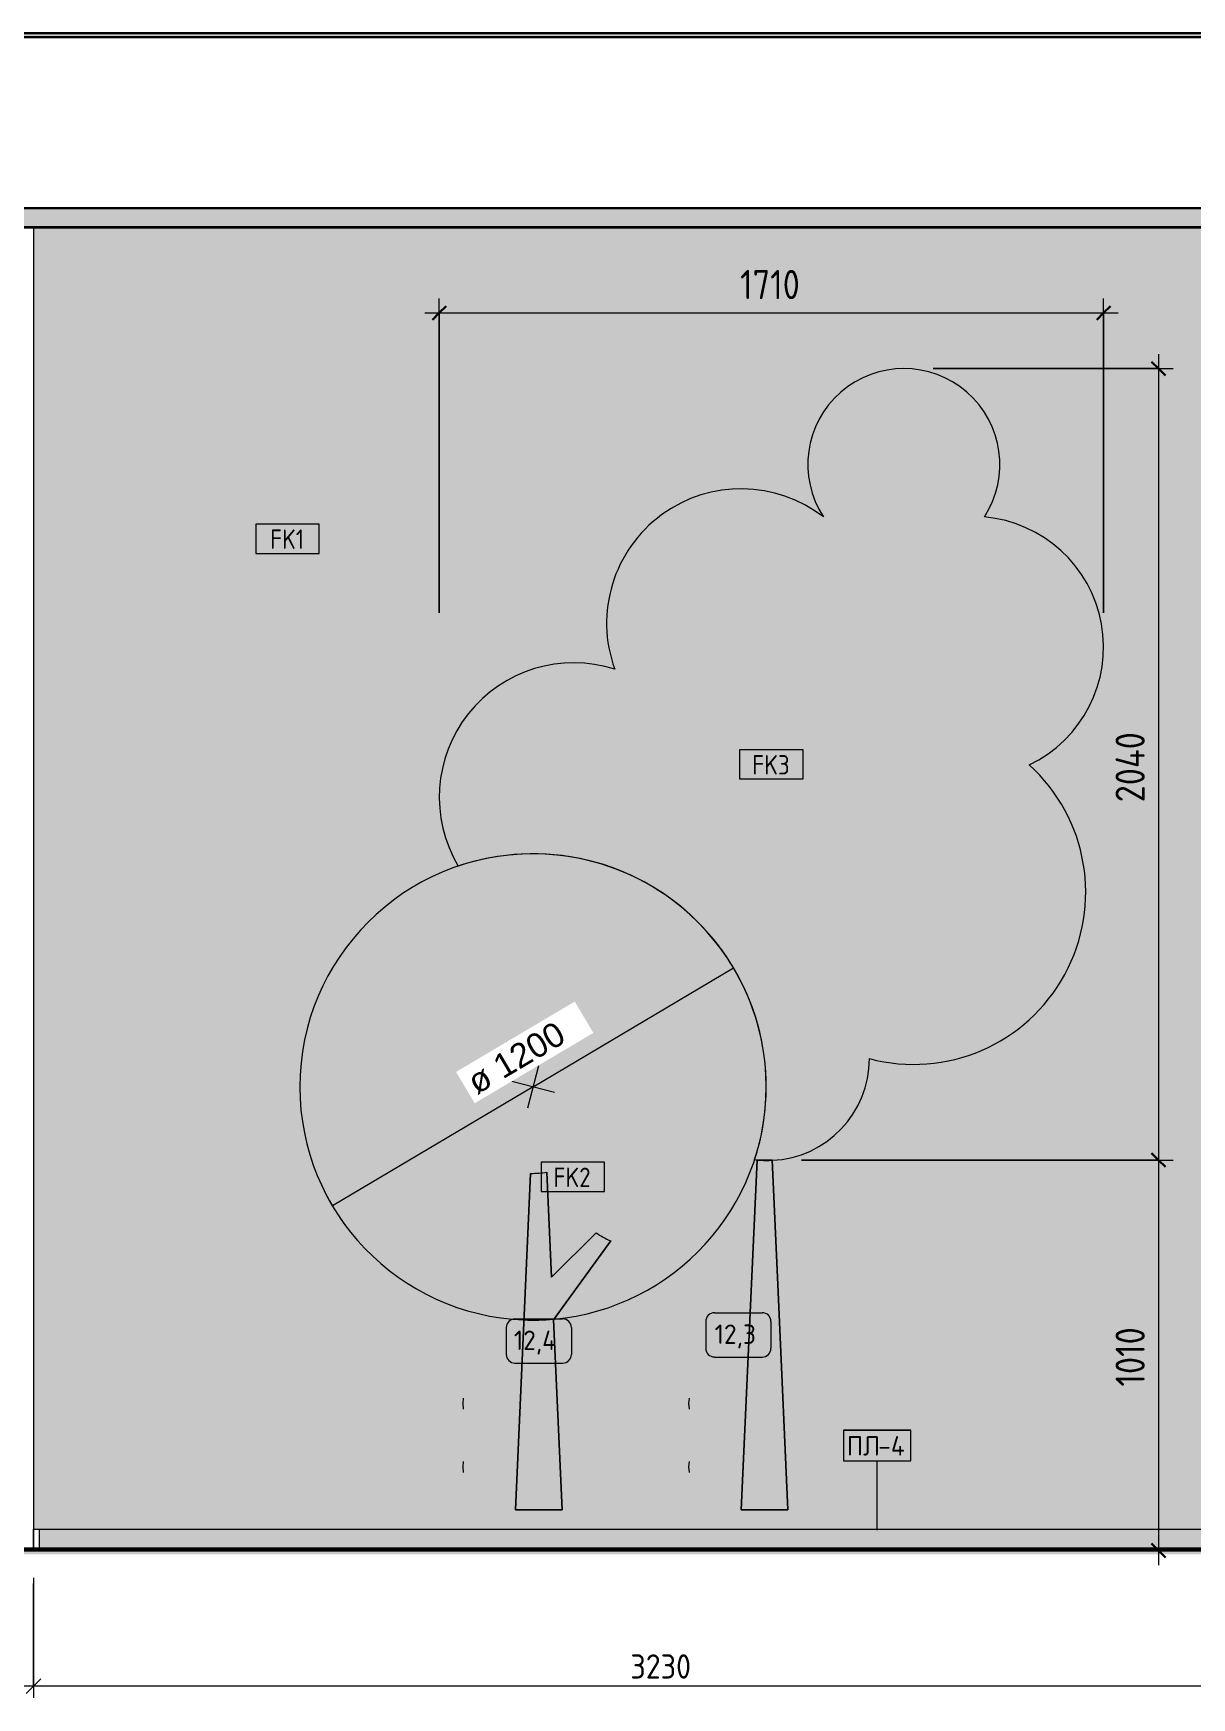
# Model space of a CAD drawing. Header units: millimetres. Extents: x 95863 to 181387, y -1987 to 13800.
# Drawn here: x 141919 to 144899, y 3816 to 8100 of the extents above; entities that cross this region are included whole.
import ezdxf

# ---------------------------------------------------------------- set-up
doc = ezdxf.new("R2010")
doc.units = ezdxf.units.MM
for name, color, linetype, lineweight in [('A-ANNO-DIMS', 7, 'Continuous', 9), ('A-ANNO-DIMS-25', 7, 'Continuous', 9), ('A-FLOR', 7, 'Continuous', 9), ('A-GENM', 7, 'Continuous', 9), ('A-GENM-IDEN', 7, 'Continuous', 9), ('A-WALL-IDEN', 7, 'Continuous', 9), ('A-WALL-PATT', 7, 'Continuous', 9), ('I-FURN-IDEN', 7, 'Continuous', 9), ('I-WALL', 7, 'Continuous', 9)]:
    doc.layers.add(name, color=color, linetype=linetype, lineweight=lineweight)
for name, color, linetype, lineweight, true_color in [('A-CLNG-1', 7, 'Continuous', 9, 0x787878), ('A-CLNG-FNSH-1', 7, 'Continuous', 30, 0x3c3c3c), ('A-FLOR-1', 7, 'Continuous', 9, 0x787878), ('A-FLOR-FNSH-1', 7, 'Continuous', 30, 0x3c3c3c), ('I-FURN-3', 7, 'Continuous', 9, 0xc0c0c0), ('I-FURN-8', 7, 'Continuous', 9, 0xc6c1b9)]:
    doc.layers.add(name, color=color, linetype=linetype, lineweight=lineweight, true_color=true_color)
doc.layers.add('I-FURN-5', color=7, linetype='Continuous', lineweight=9, true_color=0xd7c4aa, transparency=0.7)
doc.styles.add('Arial_2', font='arial.ttf', dxfattribs={"height": 62.5})
doc.styles.add('GOST Common', font='GOST_Common.ttf', dxfattribs={"height": 50})
doc.styles.add('GOST Common_1', font='GOST_Common.ttf', dxfattribs={"width": 0.9, "height": 50})
doc.styles.add('GOST Common_2', font='GOST_Common.ttf', dxfattribs={"width": 0.9, "height": 75})
doc.styles.add('ISOCPEUR_1', font='isocpeur.ttf', dxfattribs={"width": 0.9, "height": 62.5})
doc.dimstyles.new('ADSK_Основной_3_0_окр_', dxfattribs={"dimscale": 304.8, "dimtxt": 75.428625, "dimasz": 0.115978, "dimexe": 0.123031, "dimexo": 0.246063, "dimgap": 0.04101, "dimtad": 1, "dimdec": 0, "dimrnd": 10, "dimdsep": 46, "dimtxsty": 'GOST Common_2', "dimblk1": 'OBLIQUE', "dimblk2": 'OBLIQUE', "dimsah": 1, "dimcen": 0.09, "dimdle": 0.123031, "dimazin": 0, "dimtfac": 1, "dimtdec": 4, "dimtix": 1, "dimtmove": 0, "dimatfit": 3, "dimfxl": 1, "dimtvp": 1, "dimtolj": 1, "dimtzin": 0, "dimlwd": 9, "dimlwe": 9, "dimarcsym": 2})
doc.dimstyles.new('ISO-2_5_0_9К_БОЛЬШОЙ_1', dxfattribs={"dimscale": 304.8, "dimtxt": 62.248823, "dimasz": 0.123031, "dimexe": 0.098425, "dimexo": 0.246063, "dimgap": 0, "dimtad": 1, "dimdec": 0, "dimrnd": 10, "dimzin": 0, "dimdsep": 46, "dimtxsty": 'ISOCPEUR_1', "dimblk1": 'OBLIQUE', "dimblk2": 'OBLIQUE', "dimsah": 1, "dimcen": 0.09, "dimdle": 0.098425, "dimazin": 0, "dimtfac": 1, "dimtdec": 4, "dimtix": 1, "dimtmove": 0, "dimatfit": 3, "dimfxl": 1, "dimtvp": 1, "dimtolj": 1, "dimtzin": 0, "dimarcsym": 2})
doc.dimstyles.new('Диаметр', dxfattribs={"dimscale": 304.8, "dimtxt": 63.766212, "dimasz": 0, "dimexe": 0.19685, "dimexo": 0, "dimgap": 0.123031, "dimtad": 1, "dimjust": 3, "dimdec": 3, "dimrnd": 0.001, "dimdsep": 46, "dimtxsty": 'Arial_2', "dimblk1": 'NONE', "dimblk2": 'NONE', "dimsah": 1, "dimcen": 0.09, "dimazin": 0, "dimtfac": 1, "dimtdec": 4, "dimtix": 1, "dimtmove": 0, "dimatfit": 2, "dimfxl": 1, "dimtvp": 1, "dimtfill": 1, "dimtolj": 1, "dimtzin": 0, "dimarcsym": 2})

# ---------------------------------------------------------------- blocks, each defined once
blk = doc.blocks.new('Плинтус - Плинтус светлый _сад_-32863598-Развертка 2_56-1')
at = {"layer": 'A-GENM'}
blk.add_hatch(color=256, dxfattribs=at).paths.add_polyline_path([(117671.7, 4200), (118815, 4200), (118815, 4250), (115615, 4250), (115615, 4200), (116994.5, 4200)])
for p, q in [((115600, 4200), (115600, 4250)), ((115600, 4250), (115615, 4250)), ((115615, 4250), (118815, 4250)), ((115615, 4250), (115615, 4200)), ((118815, 4250), (118830, 4250)), ((118815, 4200), (118815, 4250)), ((118830, 4250), (118830, 4200))]:
    blk.add_line(p, q, dxfattribs=at)
blk = doc.blocks.new('Дерево_ декор 4 - Дерево_ декор 4-32360992-Развертка 2_56-1')
at = {"layer": 'I-FURN-5'}
for points in [[(116885.6, 4788.1), (116928.4, 4789.6), (116939.8, 4790.9), (117085.9, 4991.9), (117066.2, 5001.3), (117047.7, 5012.8), (116933.5, 4898.6), (116921.4, 5168.7), (116900.4, 5166.5), (116879.4, 5165.6), (116862.5, 4788.9), (116879.4, 4788.3)], [(116960.4, 4300), (116938.4, 4789), (116939.8, 4790.9), (116928.4, 4789.6), (116885.6, 4788.1), (116862.5, 4788.9), (116840.4, 4300), (116938.4, 4300)]]:
    blk.add_hatch(color=256, dxfattribs=at).paths.add_polyline_path(points)
at = {"layer": 'I-FURN-3'}
for p, q in [((116879.4, 5165.6), (116840.4, 4300)), ((116933.5, 4898.6), (116921.4, 5168.7)), ((117047.7, 5012.8), (116933.5, 4898.6)), ((116938.4, 4789), (117085.9, 4991.9)), ((116960.4, 4300), (116938.4, 4789)), ((116706.1, 4586.8), (116705, 4573)), ((116705, 4573), (116706.1, 4559.2)), ((116706.1, 4423.8), (116705, 4410)), ((116705, 4410), (116706.1, 4396.2)), ((116840.4, 4300), (116900.4, 4300)), ((116900.4, 4300), (116960.4, 4300))]:
    blk.add_line(p, q, dxfattribs=at)
for centre, radius, start, end in [((116875.2, 5503.5), 338, 270.72, 277.8572), ((117161.9, 5176.9), 200, 235.1493, 247.6496)]:
    blk.add_arc(centre, radius, start, end, dxfattribs=at)
at = {"layer": 'I-FURN-8'}
for p, q in [((116840.4, 4300), (116879.4, 5165.6)), ((116921.4, 5168.7), (116933.5, 4898.6)), ((116933.5, 4898.6), (117047.7, 5012.8)), ((117085.9, 4991.9), (116938.4, 4789)), ((116938.4, 4789), (116960.4, 4300)), ((116900.4, 4300), (116840.4, 4300)), ((116960.4, 4300), (116900.4, 4300))]:
    blk.add_line(p, q, dxfattribs=at)
for centre, radius, start, end in [((116875.2, 5503.5), 338, 270.72, 277.8572), ((117161.9, 5176.9), 200, 235.1493, 247.6496)]:
    blk.add_arc(centre, radius, start, end, dxfattribs=at)
blk = doc.blocks.new('Дервево_ ствол_ декор 4 - Дервево_ ствол_ декор 4-30727129-Развертка 2_56-1')
at = {"layer": 'I-FURN-5'}
for points in [[(117440.9, 4300), (117541.4, 4300), (117501, 5199.6), (117483.4, 5199.1), (117467.2, 5200), (117461.9, 5200), (117421.4, 4300)], [(117483.4, 5199.1), (117501, 5199.6), (117500.9, 5200), (117471.9, 5199.9), (117476, 5199.6)]]:
    blk.add_hatch(color=256, dxfattribs=at).paths.add_polyline_path(points)
at = {"layer": 'I-FURN-3'}
for p, q in [((117461.9, 5200), (117440.9, 4732.5)), ((117500.9, 5200), (117461.9, 5200)), ((117514.5, 4898.6), (117500.9, 5200)), ((117541.4, 4300), (117514.5, 4898.6)), ((117440.9, 4732.5), (117421.4, 4300)), ((117287.1, 4586.8), (117286, 4573)), ((117286, 4573), (117287.1, 4559.2)), ((117287.1, 4423.8), (117286, 4410)), ((117286, 4410), (117287.1, 4396.2)), ((117421.4, 4300), (117481.4, 4300)), ((117481.4, 4300), (117541.4, 4300))]:
    blk.add_line(p, q, dxfattribs=at)
at = {"layer": 'I-FURN-8'}
for p, q in [((117440.9, 4732.5), (117461.9, 5200)), ((117461.9, 5200), (117500.9, 5200)), ((117500.9, 5200), (117514.5, 4898.6)), ((117514.5, 4898.6), (117541.4, 4300)), ((117421.4, 4300), (117440.9, 4732.5)), ((117481.4, 4300), (117421.4, 4300)), ((117541.4, 4300), (117481.4, 4300))]:
    blk.add_line(p, q, dxfattribs=at)
blk = doc.blocks.new('DIMBLOCK10-Развертка 2_56-1')
at = {"layer": 'A-ANNO-DIMS-25'}
for p, q in [((141918.9, 4125), (141918.9, 3816.2)), ((145148.9, 4125), (145148.9, 3816.2)), ((141918.9, 3846.2), (141918.9, 4110)), ((145148.9, 3846.2), (145148.9, 4110)), ((145148.9, 3846.2), (141918.9, 3846.2))]:
    blk.add_line(p, q, dxfattribs=at)
at = {"layer": 'A-ANNO-DIMS-25', "lineweight": 20}
for p, q in [((141918.9, 3846.2), (141937.6, 3864.9)), ((145148.9, 3846.2), (145167.6, 3864.9)), ((141918.9, 3846.2), (141900.1, 3827.4)), ((145148.9, 3846.2), (145130.1, 3827.4))]:
    blk.add_line(p, q, dxfattribs=at)
at = {"layer": 'A-ANNO-DIMS-25', "color": 0, "insert": (143454.9, 3927.8), "char_height": 62.5, "width": 189.619, "attachment_point": 1, "line_spacing_factor": 1.149209, "style": 'ISOCPEUR_1'}
blk.add_mtext('3230', dxfattribs=at)
blk = doc.blocks.new('_Oblique')
at = {"color": 0, "linetype": 'ByBlock', "lineweight": -2}
blk.add_line((-0.5, -0.5), (0.5, 0.5), dxfattribs=at)
blk = doc.blocks.new('DIMBLOCK11-Развертка 2_56-1')
at = {"layer": 'A-ANNO-DIMS-25'}
for p, q in [((140364.4, 4125), (140364.4, 3816.2)), ((141918.9, 4125), (141918.9, 3816.2)), ((140364.4, 3846.2), (140364.4, 4110)), ((141918.9, 3846.2), (141918.9, 4110)), ((141918.9, 3846.2), (140364.4, 3846.2))]:
    blk.add_line(p, q, dxfattribs=at)
at = {"layer": 'A-ANNO-DIMS-25', "lineweight": 20}
for p, q in [((140364.4, 3846.2), (140383.1, 3864.9)), ((141918.9, 3846.2), (141937.6, 3864.9)), ((140364.4, 3846.2), (140345.6, 3827.4)), ((141918.9, 3846.2), (141900.1, 3827.4))]:
    blk.add_line(p, q, dxfattribs=at)
at = {"layer": 'A-ANNO-DIMS-25', "color": 0, "insert": (141068, 3927.8), "char_height": 62.5, "width": 176.691, "attachment_point": 1, "line_spacing_factor": 1.149209, "style": 'ISOCPEUR_1'}
blk.add_mtext('1550', dxfattribs=at)
blk = doc.blocks.new('Mark Reiling - Mark Reiling-26174330-Развертка 2_56-1')
at = {"layer": 'A-GENM-IDEN'}
for p, q in [((99722.4, 4553.1), (99722.4, 4474.2)), ((99722.4, 4553.1), (99895.9, 4553.1)), ((99895.9, 4553.1), (99722.4, 4553.1)), ((99722.4, 4553.1), (99722.4, 4474.2)), ((99895.9, 4474.2), (99895.9, 4553.1)), ((99895.9, 4474.2), (99895.9, 4553.1)), ((99722.4, 4474.2), (99895.9, 4474.2)), ((99722.4, 4474.2), (99895.9, 4474.2))]:
    blk.add_line(p, q, dxfattribs=at)
blk = doc.blocks.new('М_стена_0001 - Типоразмер_без рамки-25382661-Развертка 2_56-1')
at = {"layer": 'A-WALL-IDEN'}
for p, q in [((119553.9, 6750.5), (119390.6, 6750.5)), ((119390.6, 6750.5), (119390.6, 6675.5)), ((119553.9, 6675.5), (119553.9, 6750.5)), ((119390.6, 6675.5), (119553.9, 6675.5))]:
    blk.add_line(p, q, dxfattribs=at)
blk = doc.blocks.new('Марка_Мебель - В прямоуг_Balcon_Марка-25523697-Развертка 2_56-1')
at = {"layer": 'I-FURN-IDEN'}
for p, q in [((116816.6, 4768.8), (116816.6, 4699.8)), ((116839.1, 4791.3), (116961.8, 4791.3)), ((116984.3, 4768.8), (116984.3, 4699.9)), ((116838.9, 4677.4), (116961.8, 4677.4))]:
    blk.add_line(p, q, dxfattribs=at)
for centre, radius, start, end in [((116839.1, 4768.8), 22.5, 90, 180), ((116961.8, 4768.8), 22.5, 0, 90), ((116838.9, 4699.8), 22.3, 180, 270), ((116961.8, 4699.9), 22.5, 270, 0)]:
    blk.add_arc(centre, radius, start, end, dxfattribs=at)
blk = doc.blocks.new('DIMBLOCK20-Развертка 2_56-1')
at = {"layer": 'A-ANNO-DIMS-25'}
for p, q in [((143204.4, 5388.1), (143720.4, 5694.3)), ((143218.4, 5442.9), (143190.5, 5333.3)), ((143259.3, 5374.1), (143149.6, 5402.1)), ((143204.4, 5388.1), (142688.5, 5081.9))]:
    blk.add_line(p, q, dxfattribs=at)
for start, end in [(24.9555, 36.4147), (204.9555, 216.4147)]:
    blk.add_arc((143204.4, 5388.1), 600, start, end, dxfattribs=at)
at = {"layer": 'A-ANNO-DIMS-25', "color": 0, "insert": (143027.9, 5421.3), "char_height": 62.5, "width": 323.736, "attachment_point": 1, "rotation": 30.6851, "line_spacing_factor": 0.941778, "style": 'Arial_2', "bg_fill": 3, "box_fill_scale": 1.25, "bg_fill_color": 256, "bg_fill_true_color": 13158600, "bg_fill_transparency": 0}
blk.add_mtext('ø 1200', dxfattribs=at)
blk = doc.blocks.new('_None')
blk = doc.blocks.new('DIMBLOCK21-Развертка 2_56-1')
at = {"layer": 'A-ANNO-DIMS-25', "lineweight": 30}
for p, q in [((144813.8, 7236.9), (144796.1, 7254.6)), ((144813.8, 7236.9), (144831.5, 7219.3)), ((144813.8, 5200), (144796.1, 5217.7)), ((144813.8, 5200), (144831.5, 5182.3))]:
    blk.add_line(p, q, dxfattribs=at)
at = {"layer": 'A-ANNO-DIMS-25'}
for p, q in [((144813.8, 7274.4), (144813.8, 5200)), ((144233.6, 7236.9), (144851.3, 7236.9)), ((144813.8, 7236.9), (144233.6, 7236.9)), ((143894.8, 5200), (144851.3, 5200)), ((144813.8, 5200), (143894.8, 5200))]:
    blk.add_line(p, q, dxfattribs=at)
at = {"layer": 'A-ANNO-DIMS-25', "color": 0, "insert": (144703.3, 6120.7), "char_height": 75, "width": 234.724, "attachment_point": 1, "rotation": 90, "line_spacing_factor": 1.022761, "style": 'GOST Common_2'}
blk.add_mtext('2040', dxfattribs=at)
blk = doc.blocks.new('DIMBLOCK22-Развертка 2_56-1')
at = {"layer": 'A-ANNO-DIMS-25'}
for p, q in [((143894.8, 5200), (144851.3, 5200)), ((144813.8, 5200), (143894.8, 5200)), ((144813.8, 5200), (144813.8, 4157.5)), ((144763.8, 4195), (144851.3, 4195)), ((144813.8, 4195), (144763.8, 4195))]:
    blk.add_line(p, q, dxfattribs=at)
at = {"layer": 'A-ANNO-DIMS-25', "lineweight": 30}
for p, q in [((144813.8, 5200), (144796.1, 5217.7)), ((144813.8, 5200), (144831.5, 5182.3)), ((144813.8, 4195), (144796.1, 4212.7)), ((144813.8, 4195), (144831.5, 4177.3))]:
    blk.add_line(p, q, dxfattribs=at)
at = {"layer": 'A-ANNO-DIMS-25', "color": 0, "insert": (144703.3, 4617), "char_height": 75, "width": 193.302, "attachment_point": 1, "rotation": 90, "line_spacing_factor": 1.022761, "style": 'GOST Common_2'}
blk.add_mtext('1010', dxfattribs=at)
blk = doc.blocks.new('DIMBLOCK23-Развертка 2_56-1')
at = {"layer": 'A-ANNO-DIMS-25'}
for p, q in [((142963.2, 6608.7), (142963.2, 7417.8)), ((144672.4, 6608.7), (144672.4, 7417.8)), ((142925.7, 7380.3), (144709.9, 7380.3)), ((142963.2, 7380.3), (142963.2, 6608.7)), ((144672.4, 7380.3), (144672.4, 6608.7))]:
    blk.add_line(p, q, dxfattribs=at)
at = {"layer": 'A-ANNO-DIMS-25', "lineweight": 30}
for p, q in [((142963.2, 7380.3), (142945.5, 7362.6)), ((142963.2, 7380.3), (142980.9, 7397.9)), ((144672.4, 7380.3), (144654.8, 7362.6)), ((144672.4, 7380.3), (144690.1, 7397.9))]:
    blk.add_line(p, q, dxfattribs=at)
at = {"layer": 'A-ANNO-DIMS-25', "color": 0, "insert": (143737.3, 7490.8), "char_height": 75, "width": 193.302, "attachment_point": 1, "line_spacing_factor": 1.022761, "style": 'GOST Common_2'}
blk.add_mtext('1710', dxfattribs=at)

msp = doc.modelspace()

# ---------------------------------------------------------------- hatches: boundary and pattern name
at = {"layer": 'A-CLNG-1'}
for points in [[(146360.8259, 8090), (146678.8804, 8090), (146678.8804, 8100), (125038.8804, 8100), (125038.8804, 8090), (146022.2171, 8090)], [(141878.3804, 7600), (146677.8804, 7600), (146677.8804, 7650), (125039.8804, 7650), (125039.8804, 7600), (141281.6939, 7600)]]:
    msp.add_hatch(color=256, dxfattribs=at).paths.add_polyline_path(points)
at = {"layer": 'A-FLOR-1'}
msp.add_hatch(color=256, dxfattribs=at).paths.add_polyline_path([(131868.3804, 4184.9793), (146699.4347, 4184.9793), (146699.4347, 4195), (125028.4713, 4195), (125028.4713, 4184.9793), (131848.8804, 4184.9793)])
at = {"layer": 'A-WALL-PATT'}
h = msp.add_hatch(color=256, dxfattribs=at)
h.paths.add_polyline_path([(145148.8804, 4250), (145148.8804, 6300), (146598.8804, 6300), (146598.8804, 4250), (146677.8804, 4250), (146677.8804, 7600), (141918.8804, 7600), (141918.8804, 4250), (145133.8804, 4250)])
h.paths.add_polyline_path([(143159.3291, 4300), (143181.3311, 4788.9346), (143159.3291, 4789.8865), (143119.0572, 4794.2162), (143076.9069, 4801.8209), (143035.4065, 4812.4133), (142994.7676, 4825.9392), (142955.1971, 4842.3298), (142916.8967, 4861.5016), (142880.0616, 4883.3569), (142844.8795, 4907.7843), (142811.5296, 4934.6593), (142780.182, 4963.845), (142750.9963, 4995.1926), (142724.1213, 5028.5424), (142699.694, 5063.7246), (142677.8387, 5100.5596), (142658.6669, 5138.86), (142642.2762, 5178.4305), (142628.7503, 5219.0695), (142618.158, 5260.5699), (142610.5532, 5302.7201), (142605.9748, 5345.3055), (142604.4461, 5388.109), (142605.9748, 5430.9126), (142610.5532, 5473.4979), (142618.158, 5515.6482), (142628.7503, 5557.1486), (142642.2762, 5597.7875), (142658.6669, 5637.358), (142677.8387, 5675.6584), (142699.694, 5712.4935), (142724.1213, 5747.6756), (142750.9963, 5781.0255), (142780.182, 5812.3731), (142811.5296, 5841.5588), (142844.8795, 5868.4338), (142880.0616, 5892.8612), (142916.8967, 5914.7164), (142955.1971, 5933.8882), (142994.7676, 5950.2789), (143019.3647, 5958.6271), (143012.2164, 5956.482), (142995.9331, 5987.3771), (142984.4921, 6014.4895), (142974.7379, 6045.4154), (142967.982, 6076.6259), (142964.1263, 6108.5751), (142963.3847, 6142.6834), (142965.3801, 6172.8553), (142970.4788, 6204.6299), (142978.5084, 6235.7931), (142989.3994, 6266.0752), (143003.0576, 6295.2141), (143019.3647, 6322.9575), (143038.1796, 6349.0654), (143059.3394, 6373.3116), (143082.661, 6395.4865), (143107.9425, 6415.398), (143134.965, 6432.8737), (143163.4947, 6447.7624), (143193.2847, 6459.9353), (143224.077, 6469.287), (143257.7555, 6475.9712), (143287.5962, 6479.2279), (143319.7733, 6479.7312), (143351.858, 6477.2419), (143383.5724, 6471.7815), (143414.6421, 6463.3974), (143405.1385, 6493.7952), (143398.4712, 6524.9383), (143394.6966, 6556.5626), (143393.8468, 6588.4001), (143395.9289, 6620.1807), (143400.9253, 6651.6351), (143408.7937, 6682.4967), (143419.4673, 6712.5037), (143432.8556, 6741.4017), (143448.8452, 6768.9458), (143467.3004, 6794.9025), (143488.0649, 6819.0517), (143510.9625, 6841.1886), (143535.7992, 6861.1256), (143562.3644, 6878.6936), (143590.4329, 6893.7438), (143619.7666, 6906.1485), (143651.9555, 6916.2056), (143681.2267, 6922.624), (143712.8319, 6926.5553), (143744.6647, 6927.5628), (143776.4553, 6925.6382), (143807.9341, 6920.7976), (143838.8342, 6913.0823), (143868.8937, 6902.5575), (143897.8578, 6889.3125), (143926.5969, 6872.6742), (143951.5285, 6855.1331), (143937.6527, 6879.3515), (143926.5969, 6904.9804), (143918.5025, 6931.6928), (143913.4726, 6959.1477), (143911.5715, 6986.9947), (143912.8234, 7014.8785), (143917.2124, 7042.4431), (143924.6824, 7069.3368), (143935.1381, 7095.2163), (143949.6931, 7121.5355), (143964.4365, 7142.6288), (143982.9052, 7163.5567), (144003.6166, 7182.268), (144026.3063, 7198.5238), (144050.6846, 7212.1166), (144076.4406, 7222.8731), (144103.2454, 7230.6558), (144130.7571, 7235.3656), (144158.6243, 7236.9422), (144186.4916, 7235.3656), (144214.0033, 7230.6558), (144240.8081, 7222.8731), (144266.5641, 7212.1166), (144290.9424, 7198.5238), (144313.6321, 7182.268), (144334.3435, 7163.5567), (144352.8122, 7142.6288), (144368.8026, 7119.7514), (144382.1106, 7095.2163), (144392.5663, 7069.3368), (144400.0363, 7042.4431), (144404.4253, 7014.8785), (144405.6772, 6986.9947), (144403.7761, 6959.1477), (144398.7462, 6931.6928), (144390.6518, 6904.9804), (144379.596, 6879.3515), (144365.7201, 6855.1331), (144396.7362, 6850.9566), (144427.2292, 6843.9125), (144456.9345, 6834.0619), (144485.5945, 6821.4904), (144512.9606, 6806.3069), (144538.7953, 6788.6432), (144562.8746, 6768.6525), (144584.9896, 6746.5082), (144604.9484, 6722.4025), (144622.5778, 6696.5444), (144637.7251, 6669.1582), (144650.2586, 6640.4816), (144660.0699, 6610.7632), (144667.0736, 6580.261), (144671.2091, 6549.2394), (144672.4404, 6517.9676), (144670.757, 6486.7169), (144666.1734, 6455.7584), (144658.7293, 6425.3606), (144648.4894, 6395.7872), (144635.5425, 6367.2948), (144620.0008, 6340.1306), (144601.9993, 6314.5301), (144581.694, 6290.7155), (144559.2611, 6268.8933), (144534.8953, 6249.2529), (144507.477, 6231.2512), (144481.2251, 6217.1784), (144507.477, 6191.2914), (144531.485, 6163.3107), (144553.0826, 6133.4302), (144572.1202, 6101.8569), (144588.4659, 6068.8097), (144602.0064, 6034.5174), (144612.6478, 5999.2178), (144620.3165, 5963.1555), (144624.9593, 5926.5803), (144626.544, 5889.7456), (144624.9593, 5852.0985), (144620.3165, 5815.3656), (144612.6478, 5779.2365), (144602.0064, 5743.9002), (144588.4659, 5709.585), (144572.1202, 5676.522), (144553.7468, 5645.8618), (144532.2307, 5615.9225), (144508.2991, 5587.8765), (144482.1177, 5561.9181), (144453.8681, 5538.2271), (144423.746, 5516.9678), (144391.9601, 5498.2873), (144358.7306, 5482.3153), (144324.2879, 5469.1623), (144288.8706, 5458.9196), (144252.724, 5451.6579), (144216.0988, 5447.4278), (144179.2486, 5446.2585), (144142.4289, 5448.1581), (144105.8947, 5453.1135), (144069.8992, 5461.0902), (144068.4247, 5433.3282), (144063.9136, 5405.4948), (144056.7282, 5379.0501), (144046.6377, 5353.1447), (144033.86, 5328.4539), (144018.5388, 5305.2555), (144000.8465, 5283.8105), (143980.9822, 5264.3602), (143959.1694, 5247.1235), (143935.6535, 5232.2942), (143910.6991, 5220.0393), (143884.587, 5210.4966), (143857.611, 5203.7735), (143830.0746, 5199.9456), (143819.8463, 5199.6182), (143860.3291, 4300), (143740.3291, 4300), (143780.8291, 5200), (143786.1256, 5200.2562), (143774.5629, 5201.1149), (143777.257, 5210.402), (143766.6159, 5178.4305), (143750.2253, 5138.86), (143731.0535, 5100.5596), (143709.1982, 5063.7246), (143684.7708, 5028.5424), (143657.8958, 4995.1926), (143628.7101, 4963.845), (143597.3625, 4934.6593), (143564.0127, 4907.7843), (143528.8306, 4883.3569), (143491.9955, 4861.5016), (143453.6951, 4842.3298), (143414.1246, 4825.9392), (143373.4856, 4812.4133), (143331.9852, 4801.8209), (143289.835, 4794.2162), (143258.7027, 4790.8691), (143257.3253, 4788.9733), (143279.3291, 4300), (143219.3291, 4300)])
h.paths.add_polyline_path([(143782.854, 5229.6957), (143786.1256, 5240.9733), (143788.3196, 5251.1095), (143785.7325, 5240.9733)])
h.paths.add_polyline_path([(143792.5715, 5270.7537), (143794.9053, 5281.5357), (143796.4946, 5292.4976), (143794.5168, 5281.5357)])
h.paths.add_polyline_path([(143799.3784, 5312.3884), (143800.86, 5322.608), (143800.86, 5326.1698), (143800.4771, 5322.608)])
h.paths.add_polyline_path([(143803.242, 5354.3949), (143803.9612, 5363.9937), (143803.9612, 5374.5344), (143803.5848, 5363.9937)])
h.paths.add_polyline_path([(143804.144, 5396.566), (143804, 5408.5444), (143803.7162, 5408.5444), (143803.9612, 5401.6837)])
h.paths.add_polyline_path([(143802.0807, 5438.694), (143801.5576, 5446.9126), (143799.7085, 5460.759), (143801.5576, 5443.5603)])
h.paths.add_polyline_path([(143797.0628, 5480.5712), (143796.0642, 5488.0492), (143793.1118, 5502.4701), (143796.0642, 5486.1061)])
h.paths.add_polyline_path([(143789.1153, 5521.9911), (143787.7402, 5528.7075), (143783.5921, 5543.6305), (143787.7402, 5527.3785)])
h.paths.add_polyline_path([(143778.2778, 5562.7493), (143776.6255, 5568.6932), (143771.1911, 5584.0413), (143776.6255, 5567.7134)])
h.paths.add_polyline_path([(143764.604, 5602.6448), (143762.7733, 5607.815), (143762.3857, 5608.0001), (143762.7733, 5607.0644)])
h.paths.add_polyline_path([(143748.1615, 5641.4809), (143746.2498, 5645.8855), (143746.2498, 5645.3)])
h.paths.add_polyline_path([(143729.0317, 5679.066), (143727.1341, 5682.7227), (143727.1341, 5682.2642)])
h.paths.add_polyline_path([(143707.309, 5715.2145), (143705.5176, 5718.1504), (143705.5176, 5717.7946)])
h.paths.add_polyline_path([(143683.1007, 5749.7482), (143681.5038, 5751.999), (143681.5038, 5751.7297)])
h.paths.add_polyline_path([(143656.5263, 5782.4965), (143655.2076, 5784.1066), (143655.2076, 5783.9129)])
h.paths.add_polyline_path([(143627.7169, 5813.2978), (143626.7547, 5814.3196), (143626.7547, 5814.1937)])
h.paths.add_polyline_path([(143596.8148, 5842.0001), (143596.2813, 5842.4934), (143596.2813, 5842.4301)])
h.paths.add_polyline_path([(143563.9725, 5868.4617), (143563.9332, 5868.4933), (143563.9332, 5868.489)])
h.paths.add_polyline_path([(143043.5142, 5965.8742), (143064.9799, 5971.353), (143051.9669, 5968.4108)])
h.paths.add_polyline_path([(143084.5151, 5975.7698), (143106.3624, 5979.7115), (143092.4468, 5977.5632)])
h.paths.add_polyline_path([(143316.7268, 5977.1501), (143298.9409, 5980.6213), (143298.9409, 5980.359), (143313.3467, 5977.7599)])
h.paths.add_polyline_path([(143126.1084, 5982.76), (143144.0423, 5984.7861), (143133.4626, 5983.8954)])
h.paths.add_polyline_path([(143274.8601, 5983.6119), (143255.6051, 5985.8531), (143257.8151, 5985.4444)])
h.paths.add_polyline_path([(143168.0887, 5986.8105), (143190.4218, 5987.6082), (143174.818, 5987.3771)])
h.paths.add_polyline_path([(143232.6938, 5987.1002), (143216.3152, 5987.9916), (143210.2489, 5987.9018), (143224.9406, 5987.3771)])
for points in [[(143819.8463, 5199.6182), (143830.4659, 5200), (143857.611, 5203.7735), (143884.587, 5210.4966), (143910.6991, 5220.0393), (143935.6535, 5232.2942), (143959.1694, 5247.1235), (143980.9822, 5264.3602), (144000.8465, 5283.8105), (144018.5388, 5305.2555), (144033.86, 5328.4539), (144046.6377, 5353.1447), (144056.7282, 5379.0501), (144064.4459, 5408.5444), (144068.4247, 5433.3282), (144069.8992, 5461.0902), (144105.8947, 5453.1135), (144142.4289, 5448.1581), (144179.2486, 5446.2585), (144216.0988, 5447.4278), (144252.724, 5451.6579), (144288.8706, 5458.9196), (144324.2879, 5469.1623), (144358.7306, 5482.3153), (144391.9601, 5498.2873), (144423.746, 5516.9678), (144453.8681, 5538.2271), (144482.1177, 5561.9181), (144508.2991, 5587.8765), (144532.2307, 5615.9225), (144553.7468, 5645.8618), (144572.6983, 5677.4868), (144588.9539, 5710.5785), (144602.4009, 5744.9075), (144612.9461, 5780.2359), (144620.5165, 5816.319), (144625.0596, 5852.9068), (144626.544, 5889.7456), (144624.9593, 5926.5803), (144620.3165, 5963.1555), (144612.6478, 5999.2178), (144602.0064, 6034.5174), (144588.4659, 6068.8097), (144572.1202, 6101.8569), (144553.0826, 6133.4302), (144531.485, 6163.3107), (144507.477, 6191.2914), (144481.2251, 6217.1784), (144508.8078, 6231.9646), (144534.8953, 6249.2529), (144559.2611, 6268.8933), (144581.694, 6290.7155), (144601.9993, 6314.5301), (144620.0008, 6340.1306), (144635.5425, 6367.2948), (144648.4894, 6395.7872), (144658.7293, 6425.3606), (144666.1734, 6455.7584), (144670.757, 6486.7169), (144672.4404, 6517.9676), (144671.2091, 6549.2394), (144667.0736, 6580.261), (144660.0699, 6610.7632), (144650.2586, 6640.4816), (144637.7251, 6669.1582), (144622.5778, 6696.5444), (144604.9484, 6722.4025), (144584.9896, 6746.5082), (144562.8746, 6768.6525), (144538.7953, 6788.6432), (144512.9606, 6806.3069), (144485.5945, 6821.4904), (144456.9345, 6834.0619), (144427.2292, 6843.9125), (144396.7362, 6850.9566), (144365.7201, 6855.1331), (144379.596, 6879.3515), (144390.6518, 6904.9804), (144398.7462, 6931.6928), (144403.7761, 6959.1477), (144405.6772, 6986.9947), (144404.4253, 7014.8785), (144400.0363, 7042.4431), (144392.5663, 7069.3368), (144382.1106, 7095.2163), (144367.5556, 7121.5355), (144352.8122, 7142.6288), (144334.3435, 7163.5567), (144313.6321, 7182.268), (144290.9424, 7198.5238), (144266.5641, 7212.1166), (144240.8081, 7222.8731), (144214.0033, 7230.6558), (144186.4916, 7235.3656), (144158.6243, 7236.9422), (144130.7571, 7235.3656), (144103.2454, 7230.6558), (144076.4406, 7222.8731), (144050.6846, 7212.1166), (144026.3063, 7198.5238), (144003.6166, 7182.268), (143982.9052, 7163.5567), (143964.4365, 7142.6288), (143948.4461, 7119.7514), (143935.1381, 7095.2163), (143924.6824, 7069.3368), (143917.2124, 7042.4431), (143912.8234, 7014.8785), (143911.5715, 6986.9947), (143913.4726, 6959.1477), (143918.5025, 6931.6928), (143926.5969, 6904.9804), (143937.6527, 6879.3515), (143951.5285, 6855.1331), (143925.4808, 6873.4596), (143897.8578, 6889.3125), (143868.8937, 6902.5575), (143838.8342, 6913.0823), (143807.9341, 6920.7976), (143776.4553, 6925.6382), (143744.6647, 6927.5628), (143712.8319, 6926.5553), (143681.2267, 6922.624), (143650.117, 6915.8025), (143619.7666, 6906.1485), (143590.4329, 6893.7438), (143562.3644, 6878.6936), (143535.7992, 6861.1256), (143510.9625, 6841.1886), (143488.0649, 6819.0517), (143467.3004, 6794.9025), (143448.8452, 6768.9458), (143432.8556, 6741.4017), (143419.4673, 6712.5037), (143408.7937, 6682.4967), (143400.9253, 6651.6351), (143395.9289, 6620.1807), (143393.8468, 6588.4001), (143394.6966, 6556.5626), (143398.4712, 6524.9383), (143405.1385, 6493.7952), (143414.6421, 6463.3974), (143383.5724, 6471.7815), (143351.858, 6477.2419), (143319.7733, 6479.7312), (143287.5962, 6479.2279), (143255.6051, 6475.7365), (143224.077, 6469.287), (143193.2847, 6459.9353), (143163.4947, 6447.7624), (143134.965, 6432.8737), (143107.9425, 6415.398), (143082.661, 6395.4865), (143059.3394, 6373.3116), (143038.1796, 6349.0654), (143019.3647, 6322.9575), (143003.0576, 6295.2141), (142989.3994, 6266.0752), (142978.5084, 6235.7931), (142970.4788, 6204.6299), (142965.3801, 6172.8553), (142963.2565, 6140.7444), (142964.1263, 6108.5751), (142967.982, 6076.6259), (142974.7903, 6045.1733), (142984.4921, 6014.4895), (142997.5105, 5983.8954), (143012.2164, 5956.482), (143024.2978, 5960.1075), (143038.1796, 5964.5126), (143043.5142, 5965.8742), (143051.9669, 5968.4108), (143073.6509, 5973.3135), (143076.9069, 5974.3972), (143078.7323, 5974.4624), (143092.4468, 5977.5632), (143133.4626, 5983.8954), (143174.818, 5987.3771), (143216.3152, 5987.9916), (143257.7555, 5985.7361), (143298.9409, 5980.6213), (143339.6741, 5972.6716), (143379.7603, 5961.9251), (143419.0078, 5948.4333), (143457.2287, 5932.2606), (143494.2401, 5913.4845), (143529.8651, 5892.1948), (143563.9332, 5868.4933), (143596.2813, 5842.4934), (143626.7547, 5814.3196), (143655.2076, 5784.1066), (143681.5038, 5751.999), (143705.5176, 5718.1504), (143727.1341, 5682.7227), (143746.2498, 5645.8855), (143762.7733, 5607.815), (143776.6255, 5568.6932), (143787.7402, 5528.7075), (143790.1008, 5517.1774), (143790.7342, 5515.6482), (143790.7342, 5514.0835), (143796.0642, 5488.0492), (143801.5576, 5446.9126), (143804.1941, 5405.4948), (143803.9612, 5363.9937), (143800.86, 5322.608), (143794.9053, 5281.5357), (143790.7342, 5262.265), (143790.7342, 5260.5699), (143788.3196, 5251.1095), (143786.1256, 5240.9733), (143782.854, 5229.6957), (143780.1419, 5219.0695), (143777.257, 5210.402), (143774.5629, 5201.1149), (143790.7342, 5200), (143819.8315, 5199.9456)], [(143181.3311, 4788.9346), (143198.2804, 5165.5849), (143219.3073, 5166.5045), (143240.2362, 5168.7311), (143252.3913, 4898.6165), (143366.5388, 5012.764), (143385.0868, 5001.297), (143404.773, 4991.9176), (143258.7027, 4790.8691), (143289.835, 4794.2162), (143331.9852, 4801.8209), (143373.4856, 4812.4133), (143414.1246, 4825.9392), (143453.6951, 4842.3298), (143491.9955, 4861.5016), (143528.8306, 4883.3569), (143564.0127, 4907.7843), (143597.3625, 4934.6593), (143628.7101, 4963.845), (143657.8958, 4995.1926), (143684.7708, 5028.5424), (143709.1982, 5063.7246), (143731.0535, 5100.5596), (143750.2253, 5138.86), (143766.6159, 5178.4305), (143780.8291, 5221.762), (143790.7342, 5260.5699), (143790.7342, 5262.265), (143792.5715, 5270.7537), (143796.4946, 5292.4976), (143799.3784, 5312.3884), (143802.1728, 5340.1275), (143803.242, 5354.3949), (143804.0773, 5384.6792), (143803.9612, 5401.6837), (143802.948, 5425.071), (143801.5576, 5443.5603), (143799.6643, 5461.0902), (143796.0642, 5486.1061), (143790.7342, 5515.6482), (143790.1008, 5517.1774), (143787.7402, 5527.3785), (143783.5921, 5543.6305), (143776.6255, 5567.7134), (143771.1911, 5584.0413), (143762.7733, 5607.0644), (143751.9015, 5632.8638), (143746.2498, 5645.3), (143729.0317, 5679.066), (143707.309, 5715.2145), (143683.1007, 5749.7482), (143655.2076, 5783.9129), (143626.6194, 5814.3196), (143596.2027, 5842.4934), (143563.927, 5868.4933), (143527.8975, 5893.3706), (143493.0786, 5914.0738), (143453.3822, 5933.8882), (143416.4938, 5949.2975), (143376.5365, 5962.7894), (143335.7304, 5973.4413), (143297.4874, 5980.6213), (143294.2771, 5981.2005), (143257.7202, 5985.4546), (143252.381, 5986.0286), (143224.077, 5987.4079), (143207.8421, 5987.8662), (143183.9515, 5987.3771), (143163.4947, 5986.4238), (143136.6689, 5983.8954), (143121.198, 5982.0019), (143106.3624, 5979.7115), (143076.9069, 5974.3972), (143073.6509, 5973.3135), (143064.9799, 5971.353), (143035.4065, 5963.8048), (142994.7676, 5950.2789), (142955.1971, 5933.8882), (142916.8967, 5914.7164), (142880.0616, 5892.8612), (142844.8795, 5868.4338), (142811.5296, 5841.5588), (142780.182, 5812.3731), (142750.9963, 5781.0255), (142724.1213, 5747.6756), (142699.694, 5712.4935), (142677.8387, 5675.6584), (142658.6669, 5637.358), (142642.2762, 5597.7875), (142628.7503, 5557.1486), (142618.158, 5515.6482), (142610.5532, 5473.4979), (142605.9748, 5430.9126), (142604.4461, 5388.109), (142605.9748, 5345.3055), (142610.5532, 5302.7201), (142618.158, 5260.5699), (142628.7503, 5219.0695), (142642.2762, 5178.4305), (142658.6669, 5138.86), (142677.8387, 5100.5596), (142699.694, 5063.7246), (142724.1213, 5028.5424), (142750.9963, 4995.1926), (142780.182, 4963.845), (142811.5296, 4934.6593), (142844.8795, 4907.7843), (142880.0616, 4883.3569), (142916.8967, 4861.5016), (142955.1971, 4842.3298), (142994.7676, 4825.9392), (143035.4065, 4812.4133), (143076.9069, 4801.8209), (143119.0572, 4794.2162), (143161.6426, 4789.6378), (143180.2486, 4788.9733)]]:
    msp.add_hatch(color=256, dxfattribs=at).paths.add_polyline_path(points)

# ---------------------------------------------------------------- linework, layer by layer
at = {"layer": 'A-CLNG-FNSH-1'}
for p, q in [((146678.8804, 8100), (125038.8804, 8100)), ((125038.8804, 8090), (146678.8804, 8090)), ((146677.8804, 7650), (125039.8804, 7650)), ((146677.8804, 7601), (125039.8804, 7601)), ((125039.8804, 7600), (146677.8804, 7600))]:
    msp.add_line(p, q, dxfattribs=at)
at = {"layer": 'A-FLOR'}
msp.add_line((125028.4713, 8100), (146698.8804, 8100), dxfattribs=at)
at = {"layer": 'A-FLOR-FNSH-1'}
for p, q in [((146677.8804, 4200), (125028.4713, 4200)), ((125028.4713, 4195), (146699.4347, 4195))]:
    msp.add_line(p, q, dxfattribs=at)
at = {"layer": 'A-GENM-IDEN'}
msp.add_line((144090.0636, 4247.0283), (144090.0636, 4424.5129), dxfattribs=at)
at = {"layer": 'I-WALL'}
msp.add_line((141918.8804, 7600), (141918.8804, 4200), dxfattribs=at)
for centre, radius, start, end in [((144158.6243, 6989.8726), 247.0696, 326.9514022, 213.0485978), ((143739.6794, 6581.7013), 345.8974, 52.2322336, 200), ((144336.4345, 6520.3971), 336.0147, 295.5250313, 85), ((143309.0881, 6133.9988), 345.8974, 72.2322336, 210.8776604), ((144183.6389, 5889.1422), 442.9055, 255.1195183, 47.7864811), ((143204.4461, 5388.109), 600, 0, 180), ((143204.4461, 5388.109), 600, 341.8408851, 108.6860708), ((143807.807, 5461.0902), 262.0923, 272.6355794, 0), ((143204.4461, 5388.109), 600, 180, 267.7908098), ((143204.4461, 5388.109), 600, 275.191138, 360), ((143807.807, 5461.0902), 262.0923, 262.7129061, 266.0055617), ((143807.807, 5461.0902), 262.0923, 266.0055617, 272.6355794), ((143204.4461, 5388.109), 600, 267.7908098, 275.0329316), ((143204.4461, 5388.109), 600, 275.0512991, 275.191138)]:
    msp.add_arc(centre, radius, start, end, dxfattribs=at)

# ---------------------------------------------------------------- block references
at = {"layer": 'A-GENM'}
msp.add_blockref('Плинтус - Плинтус светлый _сад_-32863598-Развертка 2_56-1', (26318.8804, 0), dxfattribs=at)
at = {"layer": 'A-GENM-IDEN'}
msp.add_blockref('Mark Reiling - Mark Reiling-26174330-Развертка 2_56-1', (44280.942, -48.6697), dxfattribs=at)
at = {"layer": 'A-WALL-IDEN'}
for p in [(23100.5084, 86), (24345.4198, -494.7683), (23834.8002, -1556.3581)]:
    msp.add_blockref('М_стена_0001 - Типоразмер_без рамки-25382661-Развертка 2_56-1', p, dxfattribs=at)
at = {"layer": 'I-FURN-8'}
for name in ['Дервево_ ствол_ декор 4 - Дервево_ ствол_ декор 4-30727129-Развертка 2_56-1', 'Дерево_ декор 4 - Дерево_ декор 4-32360992-Развертка 2_56-1']:
    msp.add_blockref(name, (26318.8804, 0), dxfattribs=at)
at = {"layer": 'I-FURN-IDEN'}
for p in [(26832.168, 15.6344), (26318.8804, 0)]:
    msp.add_blockref('Марка_Мебель - В прямоуг_Balcon_Марка-25523697-Развертка 2_56-1', p, dxfattribs=at)

# ---------------------------------------------------------------- texts
at = {"layer": 'A-GENM-IDEN', "char_height": 50, "attachment_point": 1, "style": 'GOST Common'}
for s, insert, width in [('ПЛ', (144011.5405, 4489.4061), 98.206719), ('-4', (144092.5691, 4489.4061), 94.198281)]:
    msp.add_mtext(s, dxfattribs=dict(at, insert=insert, width=width))
at = {"layer": 'A-WALL-IDEN', "char_height": 50, "attachment_point": 1, "style": 'GOST Common_1'}
for s, insert, width in [('FK1', (142527.8772, 6822.9306), 111.835406), ('FK3', (143768.4011, 6242.1623), 122.658187), ('FK2', (143256.994, 5180.5725), 124.461984)]:
    msp.add_mtext(s, dxfattribs=dict(at, insert=insert, width=width))
at = {"layer": 'I-FURN-IDEN', "char_height": 50, "attachment_point": 1, "style": 'GOST Common'}
for s, insert, width in [('12,4', (143155.204, 4761.1284), 146.307969), ('12,3', (143671.8666, 4776.7628), 138.291094)]:
    msp.add_mtext(s, dxfattribs=dict(at, insert=insert, width=width))

# ---------------------------------------------------------------- dimensions: what is measured, and where the dimension line sits
at = {"layer": 'A-ANNO-DIMS'}
for base, p1, p2, dimstyle, override, picture, middle in [((144672.4447, 7380.2684), (142963.2198, 6533.6838), (144672.4447, 6533.6838), 'ADSK_Основной_3_0_окр_', {"dimpost": '<>', "dimfxl": 1709.224874}, 'DIMBLOCK23-Развертка 2_56-1', (143817.8322, 7430.2684)), ((140364.38039, 3846.17966), (141918.88036, 4200), (140364.38039, 4200), 'ISO-2_5_0_9К_БОЛЬШОЙ_1', {"dimpost": '<>', "dimfxl": 1554.499966}, 'DIMBLOCK11-Развертка 2_56-1', (141141.63037, 3877.42966)), ((141918.8804, 3846.1797), (145148.8804, 4200), (141918.8804, 4200), 'ISO-2_5_0_9К_БОЛЬШОЙ_1', {"dimpost": '<>', "dimfxl": 3230.000034}, 'DIMBLOCK10-Развертка 2_56-1', (143533.8804, 3877.4297))]:
    dim = msp.add_linear_dim(base=base, p1=p1, p2=p2, dimstyle=dimstyle, override=override, dxfattribs=at)
    dim.commit()
    dim.dimension.update_dxf_attribs({"geometry": picture, "text_midpoint": middle})
for base, p1, p2, override, picture, middle in [((144813.7973, 5200), (144158.6243, 7236.9422), (143819.8291, 5200), {"dimpost": '<>', "dimfxl": 2064.925106}, 'DIMBLOCK21-Развертка 2_56-1', (144763.7973, 6218.4711)), ((144813.7973, 4195), (143819.8291, 5200), (144838.7935, 4195), {"dimpost": '<>', "dimfxl": 1431.193062}, 'DIMBLOCK22-Развертка 2_56-1', (144763.7973, 4697.5))]:
    dim = msp.add_linear_dim(base=base, p1=p1, p2=p2, angle=90, dimstyle='ADSK_Основной_3_0_окр_', override=override, dxfattribs=at)
    dim.commit()
    dim.dimension.update_dxf_attribs({"geometry": picture, "text_midpoint": middle})

# ---------------------------------------------------------------- next in the draw order: dimensions: what is measured, and where the dimension line sits
dim = msp.add_diameter_dim_2p(p1=(142688.455, 5081.9175), p2=(143720.4371, 5694.3005), dimstyle='Диаметр', override={"dimpost": 'ø<>'}, dxfattribs=at)
dim.commit()
dim.dimension.update_dxf_attribs({"geometry": 'DIMBLOCK20-Развертка 2_56-1', "text_midpoint": (143168.437, 5448.7912)})

doc.saveas('drawing.dxf')
